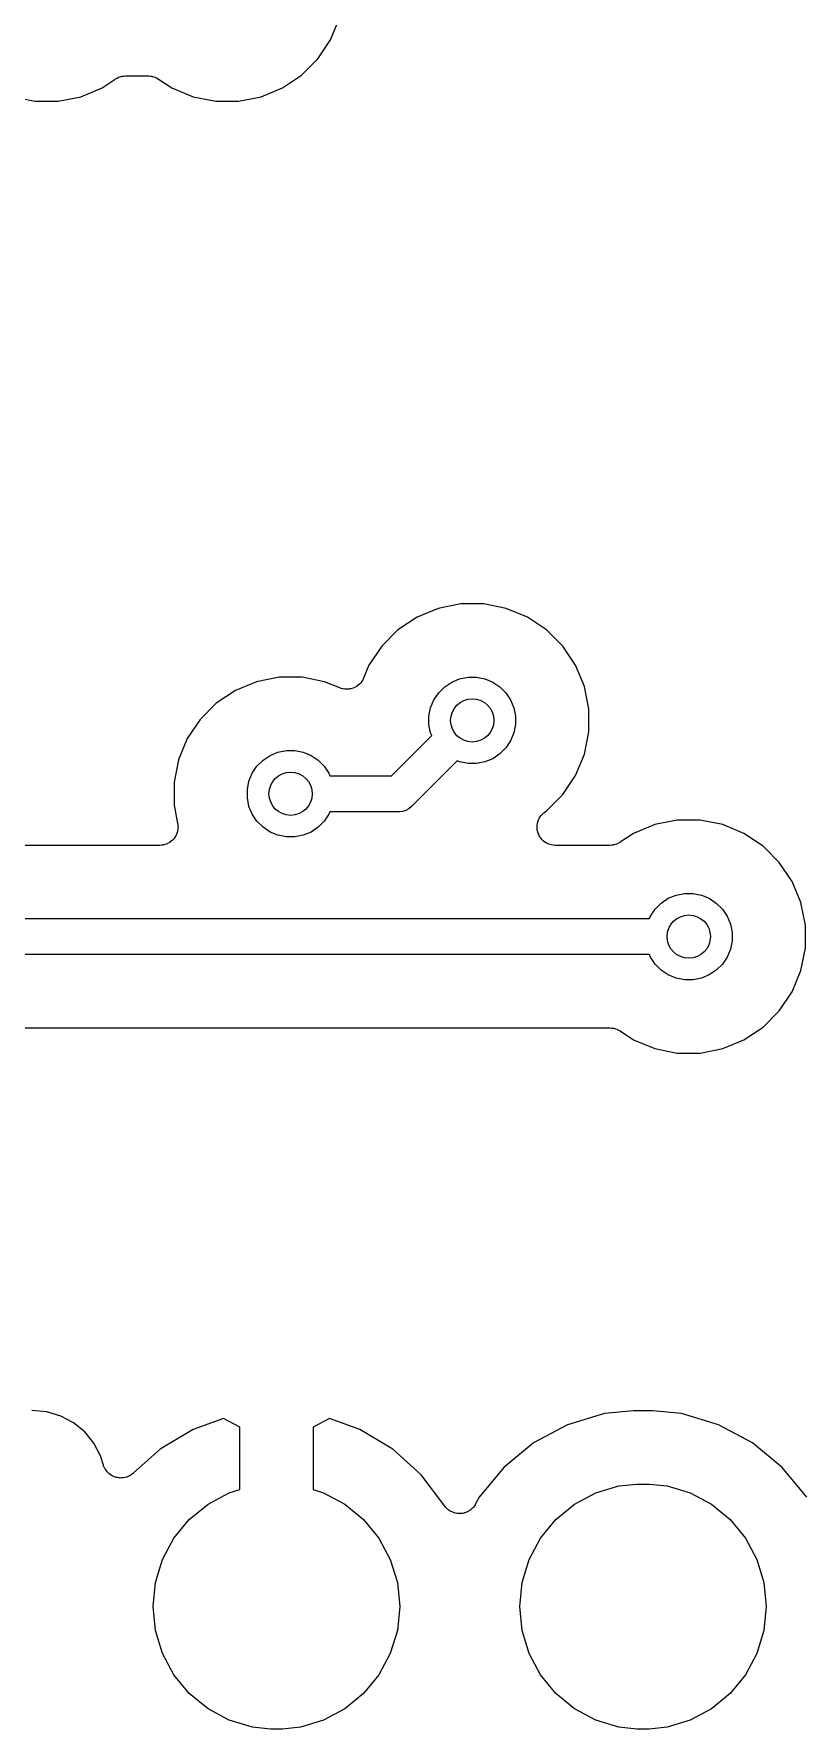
# Model space of a CAD drawing. Extents: x 0.81 to 4.31, y -4.31 to -0.81.
# Drawn here: x 1.0771 to 1.2878, y -4.2953 to -3.8323 of the extents above; entities that cross this region are included whole.
import ezdxf

# ---------------------------------------------------------------- set-up
doc = ezdxf.new("R2010")
doc.units = 0
doc.header["$MEASUREMENT"] = 0
doc.layers.add('BLACK', color=7, linetype='CONTINUOUS')

msp = doc.modelspace()

# ---------------------------------------------------------------- linework, layer by layer
at = {"layer": 'BLACK', "linetype": 'CONTINUOUS'}
for p, q in [((1.15804, -3.83397), (1.16044, -3.82818)), ((1.15456, -3.83918), (1.15804, -3.83397)), ((1.15013, -3.84361), (1.15456, -3.83918)), ((1.09571, -3.84709), (1.09934, -3.84466)), ((1.09934, -3.84466), (1.09935, -3.84465)), ((1.09935, -3.84465), (1.0994, -3.84462)), ((1.09935, -3.84465), (1.09935, -3.84465)), ((1.09935, -3.84465), (1.09935, -3.84465)), ((1.0994, -3.84462), (1.09981, -3.84441)), ((1.09981, -3.84441), (1.10021, -3.8442)), ((1.10021, -3.8442), (1.10024, -3.84419)), ((1.10024, -3.84419), (1.10027, -3.84417)), ((1.10027, -3.84417), (1.10071, -3.84405)), ((1.10071, -3.84405), (1.10115, -3.84391)), ((1.10115, -3.84391), (1.10118, -3.84391)), ((1.10118, -3.84391), (1.1012, -3.8439)), ((1.1012, -3.8439), (1.10166, -3.84386)), ((1.10166, -3.84386), (1.10212, -3.84382)), ((1.10212, -3.84382), (1.10838, -3.84382)), ((1.10838, -3.84382), (1.10839, -3.84382)), ((1.10839, -3.84382), (1.10839, -3.84382)), ((1.10839, -3.84382), (1.10839, -3.84382)), ((1.10839, -3.84382), (1.10845, -3.84382)), ((1.10845, -3.84382), (1.1089, -3.84387)), ((1.1089, -3.84387), (1.10936, -3.84392)), ((1.10936, -3.84392), (1.10939, -3.84392)), ((1.10939, -3.84392), (1.10942, -3.84393)), ((1.10942, -3.84393), (1.10986, -3.84407)), ((1.10986, -3.84407), (1.11029, -3.8442)), ((1.11029, -3.8442), (1.11032, -3.84421)), ((1.11032, -3.84421), (1.11035, -3.84422)), ((1.11035, -3.84422), (1.11075, -3.84444)), ((1.11075, -3.84444), (1.11115, -3.84466)), ((1.11115, -3.84466), (1.11479, -3.84709)), ((1.14492, -3.84709), (1.15013, -3.84361)), ((1.07136, -3.84949), (1.07751, -3.85071)), ((1.07751, -3.85071), (1.08377, -3.85071)), ((1.08377, -3.85071), (1.08992, -3.84949)), ((1.08992, -3.84949), (1.09571, -3.84709)), ((1.11479, -3.84709), (1.12057, -3.84949)), ((1.12057, -3.84949), (1.12672, -3.85071)), ((1.12672, -3.85071), (1.13299, -3.85071)), ((1.13299, -3.85071), (1.13913, -3.84949)), ((1.13913, -3.84949), (1.14492, -3.84709)), ((1.18745, -3.98922), (1.18166, -3.99161)), ((1.1936, -3.98799), (1.18745, -3.98922)), ((1.19986, -3.98799), (1.1936, -3.98799)), ((1.20601, -3.98922), (1.19986, -3.98799)), ((1.2118, -3.99161), (1.20601, -3.98922)), ((1.17645, -3.9951), (1.17202, -3.99953)), ((1.18166, -3.99161), (1.17645, -3.9951)), ((1.21701, -3.9951), (1.2118, -3.99161)), ((1.22144, -3.99953), (1.21701, -3.9951)), ((1.17202, -3.99953), (1.16854, -4.00474)), ((1.22492, -4.00474), (1.22144, -3.99953)), ((1.14403, -4.00803), (1.13789, -4.00925)), ((1.1503, -4.00803), (1.14403, -4.00803)), ((1.15645, -4.00925), (1.1503, -4.00803)), ((1.16683, -4.00872), (1.16661, -4.00914)), ((1.16706, -4.00831), (1.16683, -4.00872)), ((1.16707, -4.00828), (1.16706, -4.00831)), ((1.16709, -4.00825), (1.16707, -4.00828)), ((1.16707, -4.00828), (1.16707, -4.00828)), ((1.16707, -4.00828), (1.16707, -4.00828)), ((1.16854, -4.00474), (1.16709, -4.00825)), ((1.19114, -4.00934), (1.19328, -4.00845)), ((1.19328, -4.00845), (1.19557, -4.00799)), ((1.19557, -4.00799), (1.19789, -4.00799)), ((1.19789, -4.00799), (1.20018, -4.00845)), ((1.20018, -4.00845), (1.20232, -4.00934)), ((1.22732, -4.01053), (1.22492, -4.00474)), ((1.1321, -4.01165), (1.12689, -4.01513)), ((1.13789, -4.00925), (1.1321, -4.01165)), ((1.16055, -4.01095), (1.15645, -4.00925)), ((1.161, -4.01109), (1.16055, -4.01095)), ((1.16145, -4.01123), (1.161, -4.01109)), ((1.16147, -4.01123), (1.16145, -4.01123)), ((1.16149, -4.01124), (1.16147, -4.01123)), ((1.16196, -4.01128), (1.16149, -4.01124)), ((1.16242, -4.01133), (1.16196, -4.01128)), ((1.16244, -4.01133), (1.16242, -4.01133)), ((1.16246, -4.01133), (1.16244, -4.01133)), ((1.16293, -4.01129), (1.16246, -4.01133)), ((1.16339, -4.01125), (1.16293, -4.01129)), ((1.16341, -4.01124), (1.16339, -4.01125)), ((1.16343, -4.01124), (1.16341, -4.01124)), ((1.16388, -4.0111), (1.16343, -4.01124)), ((1.16433, -4.01097), (1.16388, -4.0111)), ((1.16435, -4.01096), (1.16433, -4.01097)), ((1.16436, -4.01096), (1.16435, -4.01096)), ((1.16478, -4.01074), (1.16436, -4.01096)), ((1.1652, -4.01052), (1.16478, -4.01074)), ((1.16521, -4.01051), (1.1652, -4.01052)), ((1.16523, -4.0105), (1.16521, -4.01051)), ((1.16559, -4.01021), (1.16523, -4.0105)), ((1.16596, -4.00991), (1.16559, -4.01021)), ((1.16597, -4.0099), (1.16596, -4.00991)), ((1.16598, -4.00989), (1.16597, -4.0099)), ((1.16628, -4.00953), (1.16598, -4.00989)), ((1.16659, -4.00917), (1.16628, -4.00953)), ((1.1666, -4.00915), (1.16659, -4.00917)), ((1.16661, -4.00914), (1.1666, -4.00915)), ((1.18626, -4.01421), (1.18756, -4.01228)), ((1.18756, -4.01228), (1.1892, -4.01063)), ((1.1892, -4.01063), (1.19114, -4.00934)), ((1.20232, -4.00934), (1.20426, -4.01063)), ((1.20426, -4.01063), (1.2059, -4.01228)), ((1.2059, -4.01228), (1.2072, -4.01421)), ((1.22854, -4.01667), (1.22732, -4.01053)), ((1.12689, -4.01513), (1.12246, -4.01956)), ((1.18492, -4.01864), (1.18537, -4.01636)), ((1.18537, -4.01636), (1.18626, -4.01421)), ((1.2072, -4.01421), (1.20809, -4.01636)), ((1.20809, -4.01636), (1.20854, -4.01864)), ((1.22854, -4.02294), (1.22854, -4.01667)), ((1.12246, -4.01956), (1.11898, -4.02477)), ((1.18492, -4.02097), (1.18492, -4.01864)), ((1.18537, -4.02325), (1.18492, -4.02097)), ((1.20854, -4.02097), (1.20809, -4.02325)), ((1.20854, -4.01864), (1.20854, -4.02097)), ((1.22732, -4.02908), (1.22854, -4.02294)), ((1.11898, -4.02477), (1.11658, -4.03056)), ((1.17466, -4.03492), (1.18565, -4.02392)), ((1.18565, -4.02392), (1.18537, -4.02325)), ((1.2059, -4.02733), (1.20426, -4.02898)), ((1.2072, -4.0254), (1.2059, -4.02733)), ((1.20809, -4.02325), (1.2072, -4.0254)), ((1.11658, -4.03056), (1.11536, -4.03671)), ((1.13799, -4.03231), (1.13964, -4.03067)), ((1.13964, -4.03067), (1.14157, -4.02937)), ((1.14157, -4.02937), (1.14372, -4.02848)), ((1.14372, -4.02848), (1.146, -4.02803)), ((1.146, -4.02803), (1.14833, -4.02803)), ((1.14833, -4.02803), (1.15061, -4.02848)), ((1.15061, -4.02848), (1.15276, -4.02937)), ((1.15276, -4.02937), (1.1547, -4.03067)), ((1.1547, -4.03067), (1.15634, -4.03231)), ((1.19261, -4.03088), (1.18035, -4.04315)), ((1.19328, -4.03116), (1.19261, -4.03088)), ((1.19557, -4.03162), (1.19328, -4.03116)), ((1.19789, -4.03162), (1.19557, -4.03162)), ((1.20018, -4.03116), (1.19789, -4.03162)), ((1.20232, -4.03027), (1.20018, -4.03116)), ((1.20426, -4.02898), (1.20232, -4.03027)), ((1.22492, -4.03487), (1.22732, -4.02908)), ((1.11536, -4.03671), (1.11536, -4.04297)), ((1.13536, -4.03868), (1.13581, -4.0364)), ((1.13581, -4.0364), (1.1367, -4.03425)), ((1.1367, -4.03425), (1.13799, -4.03231)), ((1.15634, -4.03231), (1.15763, -4.03425)), ((1.15763, -4.03425), (1.15791, -4.03492)), ((1.15791, -4.03492), (1.17466, -4.03492)), ((1.22144, -4.04008), (1.22492, -4.03487)), ((1.13536, -4.041), (1.13536, -4.03868)), ((1.13581, -4.04329), (1.13536, -4.041)), ((1.21701, -4.04451), (1.22144, -4.04008)), ((1.11536, -4.04297), (1.11635, -4.04796)), ((1.1367, -4.04543), (1.13581, -4.04329)), ((1.13799, -4.04737), (1.1367, -4.04543)), ((1.15763, -4.04543), (1.15634, -4.04737)), ((1.15791, -4.04476), (1.15763, -4.04543)), ((1.17645, -4.04476), (1.15791, -4.04476)), ((1.1767, -4.04479), (1.17645, -4.04476)), ((1.17694, -4.04476), (1.1767, -4.04479)), ((1.17766, -4.04469), (1.17694, -4.04476)), ((1.17694, -4.04476), (1.17694, -4.04476)), ((1.17859, -4.04441), (1.17766, -4.04469)), ((1.17944, -4.04395), (1.17859, -4.04441)), ((1.18019, -4.04334), (1.17944, -4.04395)), ((1.18035, -4.04315), (1.18019, -4.04334)), ((1.21524, -4.04614), (1.21555, -4.04577)), ((1.21555, -4.04577), (1.21585, -4.0454)), ((1.21585, -4.0454), (1.21586, -4.0454)), ((1.21586, -4.04539), (1.21624, -4.04509)), ((1.21586, -4.0454), (1.21586, -4.04539)), ((1.21624, -4.04509), (1.21661, -4.04478)), ((1.21661, -4.04478), (1.21701, -4.04451)), ((1.1162, -4.05042), (1.11605, -4.05088)), ((1.11634, -4.04997), (1.1162, -4.05042)), ((1.11639, -4.04947), (1.11634, -4.04994)), ((1.11634, -4.04994), (1.11634, -4.04996)), ((1.11634, -4.04996), (1.11634, -4.04997)), ((1.11635, -4.04796), (1.11636, -4.048)), ((1.11636, -4.048), (1.11636, -4.048)), ((1.11636, -4.048), (1.11636, -4.048)), ((1.11636, -4.048), (1.11636, -4.04803)), ((1.11636, -4.04803), (1.1164, -4.04851)), ((1.11644, -4.049), (1.11639, -4.04947)), ((1.1164, -4.04851), (1.11645, -4.04897)), ((1.11645, -4.04897), (1.11644, -4.04899)), ((1.11644, -4.04899), (1.11644, -4.049)), ((1.13964, -4.04901), (1.13799, -4.04737)), ((1.14157, -4.05031), (1.13964, -4.04901)), ((1.14372, -4.0512), (1.14157, -4.05031)), ((1.15276, -4.05031), (1.15061, -4.0512)), ((1.1547, -4.04901), (1.15276, -4.05031)), ((1.15634, -4.04737), (1.1547, -4.04901)), ((1.21439, -4.0489), (1.21444, -4.04843)), ((1.21439, -4.04891), (1.21439, -4.0489)), ((1.21439, -4.04892), (1.21439, -4.04891)), ((1.21443, -4.04941), (1.21439, -4.04892)), ((1.21447, -4.04988), (1.21443, -4.04941)), ((1.21444, -4.04843), (1.21449, -4.04795)), ((1.21448, -4.04988), (1.21447, -4.04988)), ((1.21448, -4.04989), (1.21448, -4.04988)), ((1.21462, -4.05036), (1.21448, -4.04989)), ((1.21449, -4.04793), (1.21463, -4.04748)), ((1.21449, -4.04794), (1.21449, -4.04793)), ((1.21449, -4.04795), (1.21449, -4.04794)), ((1.21475, -4.05081), (1.21462, -4.05036)), ((1.21463, -4.04748), (1.21477, -4.04701)), ((1.21477, -4.04701), (1.21478, -4.047)), ((1.21477, -4.04701), (1.21477, -4.04701)), ((1.21478, -4.047), (1.21501, -4.04658)), ((1.21501, -4.04658), (1.21523, -4.04615)), ((1.21523, -4.04615), (1.21524, -4.04615)), ((1.21524, -4.04615), (1.21524, -4.04614)), ((1.24072, -4.05067), (1.23709, -4.0531)), ((1.24651, -4.04827), (1.24072, -4.05067)), ((1.25265, -4.04705), (1.24651, -4.04827)), ((1.25892, -4.04705), (1.25265, -4.04705)), ((1.26506, -4.04827), (1.25892, -4.04705)), ((1.27085, -4.05067), (1.26506, -4.04827)), ((1.27606, -4.05415), (1.27085, -4.05067)), ((1.11145, -4.05394), (1.00135, -4.05394)), ((1.11191, -4.05389), (1.11145, -4.05394)), ((1.11239, -4.05385), (1.11191, -4.05389)), ((1.1124, -4.05385), (1.11239, -4.05385)), ((1.11242, -4.05384), (1.1124, -4.05385)), ((1.11287, -4.05371), (1.11242, -4.05384)), ((1.11332, -4.05357), (1.11287, -4.05371)), ((1.11334, -4.05357), (1.11332, -4.05357)), ((1.11335, -4.05356), (1.11334, -4.05357)), ((1.11377, -4.05334), (1.11335, -4.05356)), ((1.11419, -4.05312), (1.11377, -4.05334)), ((1.1142, -4.05311), (1.11419, -4.05312)), ((1.11421, -4.0531), (1.1142, -4.05311)), ((1.11458, -4.05281), (1.11421, -4.0531)), ((1.11495, -4.05251), (1.11458, -4.05281)), ((1.11496, -4.0525), (1.11495, -4.05251)), ((1.11497, -4.05249), (1.11496, -4.0525)), ((1.11527, -4.05212), (1.11497, -4.05249)), ((1.11557, -4.05176), (1.11527, -4.05212)), ((1.11558, -4.05175), (1.11557, -4.05176)), ((1.11559, -4.05174), (1.11558, -4.05175)), ((1.11582, -4.05132), (1.11559, -4.05174)), ((1.11604, -4.0509), (1.11582, -4.05132)), ((1.11605, -4.05089), (1.11604, -4.0509)), ((1.11605, -4.05088), (1.11605, -4.05089)), ((1.146, -4.05165), (1.14372, -4.0512)), ((1.14833, -4.05165), (1.146, -4.05165)), ((1.15061, -4.0512), (1.14833, -4.05165)), ((1.21475, -4.05082), (1.21475, -4.05081)), ((1.21476, -4.05082), (1.21475, -4.05082)), ((1.21498, -4.05125), (1.21476, -4.05082)), ((1.2152, -4.05168), (1.21498, -4.05125)), ((1.21521, -4.05168), (1.2152, -4.05168)), ((1.21521, -4.05169), (1.21521, -4.05168)), ((1.21551, -4.05206), (1.21521, -4.05169)), ((1.21581, -4.05244), (1.21551, -4.05206)), ((1.21582, -4.05244), (1.21581, -4.05244)), ((1.21582, -4.05245), (1.21582, -4.05244)), ((1.21619, -4.05275), (1.21582, -4.05245)), ((1.21656, -4.05306), (1.21619, -4.05275)), ((1.21657, -4.05307), (1.21656, -4.05306)), ((1.217, -4.0533), (1.21657, -4.05307)), ((1.21657, -4.05307), (1.21657, -4.05307)), ((1.21742, -4.05353), (1.217, -4.0533)), ((1.21742, -4.05354), (1.21742, -4.05353)), ((1.21743, -4.05354), (1.21742, -4.05354)), ((1.21789, -4.05368), (1.21743, -4.05354)), ((1.21835, -4.05383), (1.21789, -4.05368)), ((1.21836, -4.05383), (1.21835, -4.05383)), ((1.21835, -4.05383), (1.21835, -4.05383)), ((1.21883, -4.05388), (1.21836, -4.05383)), ((1.21932, -4.05394), (1.21883, -4.05388)), ((1.21933, -4.05394), (1.21932, -4.05394)), ((1.21939, -4.05394), (1.21933, -4.05394)), ((1.21933, -4.05394), (1.21933, -4.05394)), ((1.21933, -4.05394), (1.21933, -4.05394)), ((1.23431, -4.05394), (1.21939, -4.05394)), ((1.23476, -4.05389), (1.23431, -4.05394)), ((1.23522, -4.05385), (1.23476, -4.05389)), ((1.23525, -4.05385), (1.23522, -4.05385)), ((1.23528, -4.05384), (1.23525, -4.05385)), ((1.23572, -4.05371), (1.23528, -4.05384)), ((1.23616, -4.05358), (1.23572, -4.05371)), ((1.23619, -4.05357), (1.23616, -4.05358)), ((1.23621, -4.05356), (1.23619, -4.05357)), ((1.23662, -4.05335), (1.23621, -4.05356)), ((1.23703, -4.05314), (1.23662, -4.05335)), ((1.23707, -4.0531), (1.23703, -4.05314)), ((1.23709, -4.0531), (1.23707, -4.0531)), ((1.23707, -4.0531), (1.23707, -4.0531)), ((1.23707, -4.0531), (1.23707, -4.0531)), ((1.27655, -4.05464), (1.27606, -4.05415)), ((1.28049, -4.05858), (1.27655, -4.05464)), ((1.27655, -4.05464), (1.27655, -4.05464)), ((1.28398, -4.06379), (1.28049, -4.05858)), ((1.28637, -4.06958), (1.28398, -4.06379)), ((1.24826, -4.06969), (1.25019, -4.06839)), ((1.25019, -4.06839), (1.25234, -4.0675)), ((1.25234, -4.0675), (1.25462, -4.06705)), ((1.25462, -4.06705), (1.25695, -4.06705)), ((1.25695, -4.06705), (1.25923, -4.0675)), ((1.25923, -4.0675), (1.26138, -4.06839)), ((1.26138, -4.06839), (1.26331, -4.06969)), ((1.24504, -4.07394), (1.24532, -4.07327)), ((1.24532, -4.07327), (1.24661, -4.07133)), ((1.24661, -4.07133), (1.24826, -4.06969)), ((1.26331, -4.06969), (1.26496, -4.07133)), ((1.26496, -4.07133), (1.26625, -4.07327)), ((1.26625, -4.07327), (1.26714, -4.07542)), ((1.2876, -4.07573), (1.28637, -4.06958)), ((1.00012, -4.07394), (1.24504, -4.07394)), ((1.26714, -4.07542), (1.2676, -4.0777)), ((1.2676, -4.0777), (1.2676, -4.08002)), ((1.2876, -4.08199), (1.2876, -4.07573)), ((1.26714, -4.08231), (1.26625, -4.08446)), ((1.2676, -4.08002), (1.26714, -4.08231)), ((1.28637, -4.08814), (1.2876, -4.08199)), ((1.24504, -4.08378), (1.00469, -4.08378)), ((1.24532, -4.08446), (1.24504, -4.08378)), ((1.24661, -4.08639), (1.24532, -4.08446)), ((1.24826, -4.08803), (1.24661, -4.08639)), ((1.26496, -4.08639), (1.26331, -4.08803)), ((1.26625, -4.08446), (1.26496, -4.08639)), ((1.25019, -4.08933), (1.24826, -4.08803)), ((1.25234, -4.09022), (1.25019, -4.08933)), ((1.25462, -4.09067), (1.25234, -4.09022)), ((1.25695, -4.09067), (1.25462, -4.09067)), ((1.25923, -4.09022), (1.25695, -4.09067)), ((1.26138, -4.08933), (1.25923, -4.09022)), ((1.26331, -4.08803), (1.26138, -4.08933)), ((1.28398, -4.09393), (1.28637, -4.08814)), ((1.28049, -4.09914), (1.28398, -4.09393)), ((1.27606, -4.10357), (1.28049, -4.09914)), ((1.02189, -4.10378), (1.23431, -4.10378)), ((1.23431, -4.10378), (1.23432, -4.10378)), ((1.23432, -4.10378), (1.23432, -4.10378)), ((1.23432, -4.10378), (1.23432, -4.10378)), ((1.23432, -4.10378), (1.23438, -4.10378)), ((1.23438, -4.10378), (1.23483, -4.10383)), ((1.23483, -4.10383), (1.23529, -4.10388)), ((1.23529, -4.10388), (1.23532, -4.10389)), ((1.23532, -4.10389), (1.23535, -4.10389)), ((1.23535, -4.10389), (1.23579, -4.10403)), ((1.23579, -4.10403), (1.23622, -4.10416)), ((1.23622, -4.10416), (1.23625, -4.10418)), ((1.23625, -4.10418), (1.23628, -4.10419)), ((1.23628, -4.10419), (1.23668, -4.10441)), ((1.23668, -4.10441), (1.23709, -4.10462)), ((1.23709, -4.10462), (1.24072, -4.10705)), ((1.27085, -4.10705), (1.27606, -4.10357)), ((1.24072, -4.10705), (1.24651, -4.10945)), ((1.24651, -4.10945), (1.25265, -4.11067)), ((1.25265, -4.11067), (1.25892, -4.11067)), ((1.25892, -4.11067), (1.26506, -4.10945)), ((1.26506, -4.10945), (1.27085, -4.10705)), ((1.08069, -4.20864), (1.07653, -4.20823)), ((1.08446, -4.20978), (1.08069, -4.20864)), ((1.08794, -4.21164), (1.08446, -4.20978)), ((1.09098, -4.21414), (1.08794, -4.21164)), ((1.12887, -4.2105), (1.12059, -4.21344)), ((1.13331, -4.21283), (1.12887, -4.2105)), ((1.15775, -4.2105), (1.15331, -4.21283)), ((1.16602, -4.21344), (1.15775, -4.2105)), ((1.22275, -4.21218), (1.21346, -4.21714)), ((1.23283, -4.20912), (1.22275, -4.21218)), ((1.24068, -4.20835), (1.23283, -4.20912)), ((1.24593, -4.20835), (1.24068, -4.20835)), ((1.25379, -4.20912), (1.24593, -4.20835)), ((1.26387, -4.21218), (1.25379, -4.20912)), ((1.27315, -4.21714), (1.26387, -4.21218)), ((1.09348, -4.21718), (1.09098, -4.21414)), ((1.09534, -4.22066), (1.09348, -4.21718)), ((1.12059, -4.21344), (1.11159, -4.2188)), ((1.13331, -4.22987), (1.13331, -4.21283)), ((1.15331, -4.21283), (1.15331, -4.22987)), ((1.17502, -4.2188), (1.16602, -4.21344)), ((1.21346, -4.21714), (1.20532, -4.22382)), ((1.2813, -4.22382), (1.27315, -4.21714)), ((1.0961, -4.22317), (1.09534, -4.22066)), ((1.11159, -4.2188), (1.10423, -4.22543)), ((1.18281, -4.22581), (1.17502, -4.2188)), ((1.09614, -4.22326), (1.0961, -4.22317)), ((1.09616, -4.22336), (1.09614, -4.22326)), ((1.09633, -4.22371), (1.09616, -4.22336)), ((1.09647, -4.22407), (1.09633, -4.22371)), ((1.09653, -4.22416), (1.09647, -4.22407)), ((1.09657, -4.22425), (1.09653, -4.22416)), ((1.0968, -4.22456), (1.09657, -4.22425)), ((1.09702, -4.22488), (1.0968, -4.22456)), ((1.09709, -4.22496), (1.09702, -4.22488)), ((1.09715, -4.22504), (1.09709, -4.22496)), ((1.09743, -4.2253), (1.09715, -4.22504)), ((1.0977, -4.22557), (1.09743, -4.2253)), ((1.09779, -4.22563), (1.0977, -4.22557)), ((1.09786, -4.2257), (1.09779, -4.22563)), ((1.09819, -4.2259), (1.09786, -4.2257)), ((1.09851, -4.22612), (1.09819, -4.2259)), ((1.09861, -4.22616), (1.09851, -4.22612)), ((1.0987, -4.22621), (1.09861, -4.22616)), ((1.09906, -4.22635), (1.0987, -4.22621)), ((1.09941, -4.2265), (1.09906, -4.22635)), ((1.09951, -4.22652), (1.09941, -4.2265)), ((1.09961, -4.22655), (1.09951, -4.22652)), ((1.09999, -4.22661), (1.09961, -4.22655)), ((1.10037, -4.22669), (1.09999, -4.22661)), ((1.10192, -4.22659), (1.10155, -4.22667)), ((1.1023, -4.22651), (1.10192, -4.22659)), ((1.1024, -4.22647), (1.1023, -4.22651)), ((1.1025, -4.22645), (1.1024, -4.22647)), ((1.10285, -4.22629), (1.1025, -4.22645)), ((1.10321, -4.22615), (1.10285, -4.22629)), ((1.10329, -4.22609), (1.10321, -4.22615)), ((1.10339, -4.22605), (1.10329, -4.22609)), ((1.1037, -4.22582), (1.10339, -4.22605)), ((1.10402, -4.22561), (1.1037, -4.22582)), ((1.1041, -4.22554), (1.10402, -4.22561)), ((1.10418, -4.22548), (1.1041, -4.22554)), ((1.10423, -4.22543), (1.10418, -4.22548)), ((1.18924, -4.23444), (1.18281, -4.22581)), ((1.20532, -4.22382), (1.19864, -4.23196)), ((1.28798, -4.23196), (1.2813, -4.22382)), ((1.10047, -4.22669), (1.10037, -4.22669)), ((1.10057, -4.22671), (1.10047, -4.22669)), ((1.10096, -4.22669), (1.10057, -4.22671)), ((1.10135, -4.2267), (1.10096, -4.22669)), ((1.10145, -4.22668), (1.10135, -4.2267)), ((1.10155, -4.22667), (1.10145, -4.22668)), ((1.12463, -4.23385), (1.13044, -4.23074)), ((1.13044, -4.23074), (1.13331, -4.22987)), ((1.15331, -4.22987), (1.15618, -4.23074)), ((1.15618, -4.23074), (1.16199, -4.23385)), ((1.22463, -4.23385), (1.23044, -4.23074)), ((1.23044, -4.23074), (1.23675, -4.22883)), ((1.23675, -4.22883), (1.24166, -4.22835)), ((1.24166, -4.22835), (1.24495, -4.22835)), ((1.24495, -4.22835), (1.24987, -4.22883)), ((1.24987, -4.22883), (1.25618, -4.23074)), ((1.25618, -4.23074), (1.26199, -4.23385)), ((1.11953, -4.23803), (1.12463, -4.23385)), ((1.16199, -4.23385), (1.16708, -4.23803)), ((1.18931, -4.23451), (1.18924, -4.23444)), ((1.18936, -4.2346), (1.18931, -4.23451)), ((1.18963, -4.23487), (1.18936, -4.2346)), ((1.18989, -4.23516), (1.18963, -4.23487)), ((1.18998, -4.23522), (1.18989, -4.23516)), ((1.19005, -4.23529), (1.18998, -4.23522)), ((1.19037, -4.23551), (1.19005, -4.23529)), ((1.19068, -4.23574), (1.19037, -4.23551)), ((1.19077, -4.23578), (1.19068, -4.23574)), ((1.19086, -4.23584), (1.19077, -4.23578)), ((1.19121, -4.23599), (1.19086, -4.23584)), ((1.19555, -4.23588), (1.19546, -4.23592)), ((1.19587, -4.23567), (1.19555, -4.23588)), ((1.19621, -4.23548), (1.19587, -4.23567)), ((1.19628, -4.23541), (1.19621, -4.23548)), ((1.19637, -4.23535), (1.19628, -4.23541)), ((1.19665, -4.23508), (1.19637, -4.23535)), ((1.19693, -4.23482), (1.19665, -4.23508)), ((1.19699, -4.23474), (1.19693, -4.23482)), ((1.19707, -4.23467), (1.19699, -4.23474)), ((1.19729, -4.23435), (1.19707, -4.23467)), ((1.19752, -4.23404), (1.19729, -4.23435)), ((1.19756, -4.23395), (1.19752, -4.23404)), ((1.19762, -4.23387), (1.19756, -4.23395)), ((1.19765, -4.2338), (1.19762, -4.23387)), ((1.19864, -4.23196), (1.19765, -4.2338)), ((1.21953, -4.23803), (1.22463, -4.23385)), ((1.26199, -4.23385), (1.26708, -4.23803)), ((1.11535, -4.24313), (1.11953, -4.23803)), ((1.16708, -4.23803), (1.17127, -4.24313)), ((1.19156, -4.23616), (1.19121, -4.23599)), ((1.19166, -4.23618), (1.19156, -4.23616)), ((1.19176, -4.23622), (1.19166, -4.23618)), ((1.19213, -4.2363), (1.19176, -4.23622)), ((1.19251, -4.23639), (1.19213, -4.2363)), ((1.19261, -4.2364), (1.19251, -4.23639)), ((1.19271, -4.23642), (1.19261, -4.2364)), ((1.1931, -4.23642), (1.19271, -4.23642)), ((1.19348, -4.23644), (1.1931, -4.23642)), ((1.19358, -4.23643), (1.19348, -4.23644)), ((1.19369, -4.23643), (1.19358, -4.23643)), ((1.19407, -4.23636), (1.19369, -4.23643)), ((1.19445, -4.2363), (1.19407, -4.23636)), ((1.19454, -4.23627), (1.19445, -4.2363)), ((1.19465, -4.23625), (1.19454, -4.23627)), ((1.195, -4.2361), (1.19465, -4.23625)), ((1.19537, -4.23597), (1.195, -4.2361)), ((1.19546, -4.23592), (1.19537, -4.23597)), ((1.21535, -4.24313), (1.21953, -4.23803)), ((1.26708, -4.23803), (1.27127, -4.24313)), ((1.11224, -4.24894), (1.11535, -4.24313)), ((1.17127, -4.24313), (1.17437, -4.24894)), ((1.21224, -4.24894), (1.21535, -4.24313)), ((1.27127, -4.24313), (1.27437, -4.24894)), ((1.11033, -4.25525), (1.11224, -4.24894)), ((1.17437, -4.24894), (1.17629, -4.25525)), ((1.21033, -4.25525), (1.21224, -4.24894)), ((1.27437, -4.24894), (1.27629, -4.25525)), ((1.10968, -4.26181), (1.11033, -4.25525)), ((1.17629, -4.25525), (1.17693, -4.26181)), ((1.20968, -4.26181), (1.21033, -4.25525)), ((1.27629, -4.25525), (1.27693, -4.26181)), ((1.11033, -4.26837), (1.10968, -4.26181)), ((1.17693, -4.26181), (1.17629, -4.26837)), ((1.21033, -4.26837), (1.20968, -4.26181)), ((1.27693, -4.26181), (1.27629, -4.26837)), ((1.11224, -4.27468), (1.11033, -4.26837)), ((1.17629, -4.26837), (1.17437, -4.27468)), ((1.21224, -4.27468), (1.21033, -4.26837)), ((1.27629, -4.26837), (1.27437, -4.27468)), ((1.11535, -4.28049), (1.11224, -4.27468)), ((1.17437, -4.27468), (1.17127, -4.28049)), ((1.21535, -4.28049), (1.21224, -4.27468)), ((1.27437, -4.27468), (1.27127, -4.28049)), ((1.11953, -4.28559), (1.11535, -4.28049)), ((1.17127, -4.28049), (1.16708, -4.28559)), ((1.21953, -4.28559), (1.21535, -4.28049)), ((1.27127, -4.28049), (1.26708, -4.28559)), ((1.12463, -4.28977), (1.11953, -4.28559)), ((1.16708, -4.28559), (1.16199, -4.28977)), ((1.22463, -4.28977), (1.21953, -4.28559)), ((1.26708, -4.28559), (1.26199, -4.28977)), ((1.13044, -4.29288), (1.12463, -4.28977)), ((1.16199, -4.28977), (1.15618, -4.29288)), ((1.23044, -4.29288), (1.22463, -4.28977)), ((1.26199, -4.28977), (1.25618, -4.29288)), ((1.13675, -4.29479), (1.13044, -4.29288)), ((1.14166, -4.29528), (1.13675, -4.29479)), ((1.14495, -4.29528), (1.14166, -4.29528)), ((1.14987, -4.29479), (1.14495, -4.29528)), ((1.15618, -4.29288), (1.14987, -4.29479)), ((1.23675, -4.29479), (1.23044, -4.29288)), ((1.24166, -4.29528), (1.23675, -4.29479)), ((1.24495, -4.29528), (1.24166, -4.29528)), ((1.24987, -4.29479), (1.24495, -4.29528)), ((1.25618, -4.29288), (1.24987, -4.29479))]:
    msp.add_line(p, q, dxfattribs=at)
at = {"layer": 'BLACK'}
for centre in [(1.19673, -4.01981), (1.14717, -4.03984), (1.25579, -4.07886)]:
    msp.add_circle(centre, 0.005906, dxfattribs=at)

doc.saveas('drawing.dxf')
